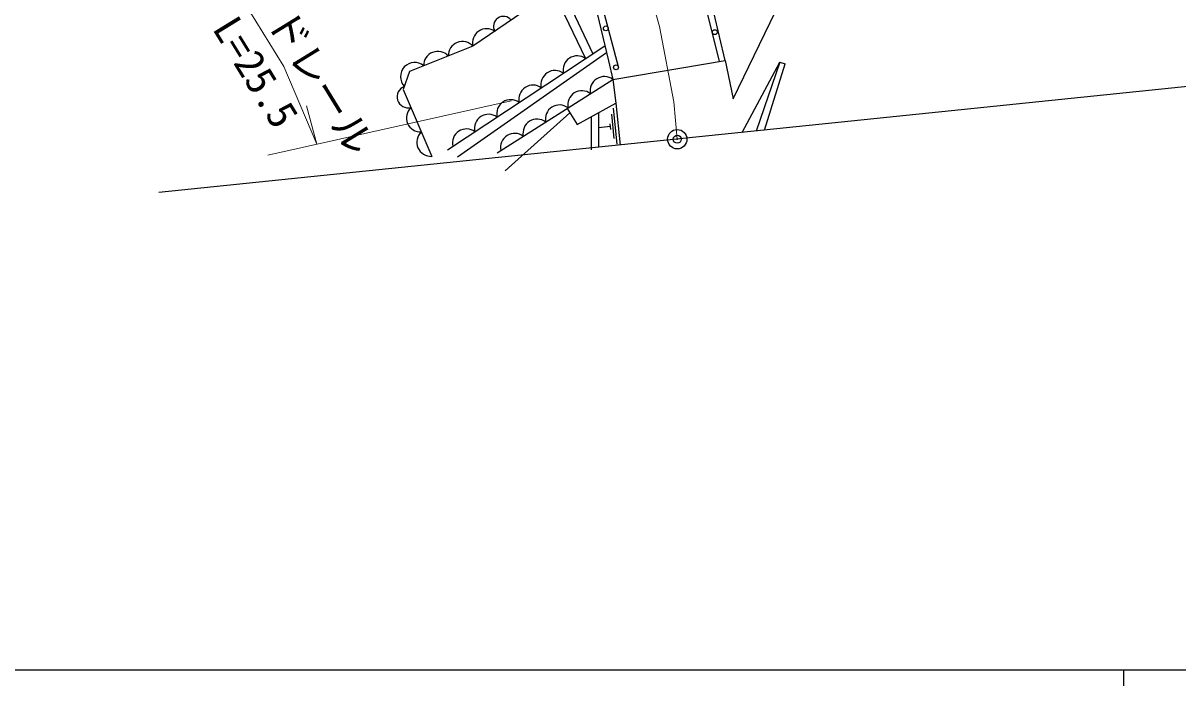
# Model space of a CAD drawing. Units: millimetres at full size, sheet at 1:1000; details may follow other scales. Extents: x 40000 to 680000, y 20000 to 380000.
# Drawn here: x 199765 to 271369, y 204000 to 245098 of the extents above; entities that cross this region are included whole.
import ezdxf
from ezdxf.enums import TextEntityAlignment as Align

# ---------------------------------------------------------------- set-up
doc = ezdxf.new("R2010")
doc.units = ezdxf.units.MM
doc.header["$LTSCALE"] = 1000
doc.header["$PDMODE"] = 32
doc.header["$PDSIZE"] = 500
doc.linetypes.add('CHAIN', pattern=[18.5, 12, -1.5, 3.5, -1.5])
for name, color, linetype, lineweight in [('M-BGD', 7, 'Continuous', 25), ('M-BMK', 2, 'CHAIN', 13), ('M-BMK-OTRS', 5, 'Continuous', 25), ('M-BMK-SRVR', 3, 'Continuous', 25), ('M-STR-HTXT', 7, 'Continuous', 13), ('M-STR-STR1', 1, 'Continuous', 25), ('M-TTL-BAND', 7, 'Continuous', 25)]:
    doc.layers.add(name, color=color, linetype=linetype, lineweight=lineweight)
doc.layers.add('M-OTRS', color=6, linetype='Continuous')
doc.styles.add('ＭＳ ゴシック', font='')
doc.styles.get('ＭＳ ゴシック').set_extended_font_data('MS Gothic')

msp = doc.modelspace()

# ---------------------------------------------------------------- linework, layer by layer
at = {"layer": 'M-BGD'}
for p, q in [((232794, 248060), (235099, 243198)), ((232378, 247594), (234641, 242896)), ((226087, 237246), (235839, 243687)), ((226710, 236808), (235935, 243277)), ((245730, 238455), (247020, 242569)), ((246677, 242677), (247020, 242569)), ((229163, 237058), (236335, 241601)), ((233671, 239544), (229658, 235928)), ((234985, 239287), (234978, 237249)), ((235442, 239536), (235437, 237395)), ((236406, 237951), (236264, 239444)), ((236591, 237592), (236377, 239831)), ((236185, 238683), (235440, 238612)), ((236202, 238509), (236169, 238857))]:
    msp.add_line(p, q, dxfattribs=at)
for points in [[(243295, 242786), (243798, 240410), (249362, 251884), (256101, 257965), (260425, 261999), (267116, 272739), (269997, 276161)], [(242951, 242727), (241061, 250303), (239354, 255218), (237547, 259354), (236118, 262229), (235032, 264066), (233471, 266381), (232802, 267257)], [(236674, 242391), (235468, 247002), (234544, 250336), (231285, 258501), (228149, 263701)], [(238834, 257730), (234356, 249812), (230751, 245769), (227659, 243660), (223728, 242100), (223335, 240977), (225103, 236835)], [(244354, 238314), (246677, 242677), (245221, 238403)], [(236335, 241601), (236523, 240124), (236789, 237535)], [(233510, 239812), (234113, 238812), (236523, 240124)]]:
    msp.add_lwpolyline(points, dxfattribs=at)
for centre in [(235896, 244771), (242655, 244534), (236529, 242353)]:
    msp.add_circle(centre, 150, dxfattribs=at)
for centre, radius, start, end in [((229544, 244901), 613, 37.77393, 210.84349), ((228507, 243876), 875, 54.30871, 194.30871), ((227005, 243079), 875, 41.63571, 181.63571), ((225477, 242472), 875, 41.63571, 181.63571), ((234120, 242193), 875, 53.44511, 193.44511), ((224040, 241776), 876, 50.06317, 223.42867), ((232748, 241287), 875, 53.44511, 193.44511), ((235801, 240908), 875, 52.35243, 192.35243), ((223647, 240529), 689, 110.66591, 283.82512), ((231376, 240380), 875, 53.44511, 193.44511), ((234411, 240028), 875, 52.35243, 192.35243), ((230003, 239474), 875, 53.44511, 193.44511), ((233022, 239148), 875, 52.35243, 192.35243), ((224410, 239221), 875, 133.1117, 273.1117), ((228631, 238568), 875, 53.44511, 193.44511), ((227259, 237661), 875, 53.44511, 193.44511), ((231633, 238268), 875, 52.35243, 192.35243), ((225055, 237709), 875, 133.1117, 273.1117), ((230244, 237388), 875, 52.35243, 192.35243)]:
    msp.add_arc(centre, radius, start, end, dxfattribs=at)
at = {"layer": 'M-BMK'}
msp.add_lwpolyline([(135651, 301833), (142369, 300562), (147622, 299337), (168793, 294417), (194088, 288412), (203356, 285876), (208795, 283834), (213551, 281679), (217984, 279190), (220390, 277568), (222459, 275723), (224673, 273472), (227236, 270275), (229947, 266291), (234332, 258542), (236172, 254524), (237540, 250930), (239229, 244882), (240120, 240224), (240326, 237899)], dxfattribs=at)
at = {"layer": 'M-BMK-OTRS'}
msp.add_line((275316, 241502), (208188, 234589), dxfattribs=at)
at = {"layer": 'M-BMK-SRVR'}
msp.add_circle((240326, 237899), 600, dxfattribs=at)
at = {"layer": 'M-OTRS'}
msp.add_point((240326, 237899), dxfattribs=at)
at = {"layer": 'M-STR-HTXT'}
for p, q in [((214942, 236914), (230032, 240273)), ((217972, 237588), (217337, 239960))]:
    msp.add_line(p, q, dxfattribs=at)
msp.add_lwpolyline([(217972, 237588), (215929, 242404), (213326, 246638), (211002, 249964)], dxfattribs=at)
at = {"layer": 'M-STR-STR1'}
msp.add_line((236335, 241601), (243295, 242786), dxfattribs=at)
msp.add_line((236335, 241601), (243295, 242786), dxfattribs=at)
for points in [[(243295, 242786), (241882, 248748), (240743, 252720), (238944, 257488), (237451, 260804), (236221, 263229), (234141, 266181), (233106, 267489)], [(243295, 242786), (241882, 248748), (240743, 252720), (238944, 257488), (237451, 260804), (236221, 263229), (234141, 266181), (233106, 267489)], [(227852, 263473), (231212, 257643), (232663, 254354), (234138, 250678), (235018, 247189), (236058, 242756), (236335, 241601)], [(227852, 263473), (231212, 257643), (232663, 254354), (234138, 250678), (235018, 247189), (236058, 242756), (236335, 241601)]]:
    msp.add_lwpolyline(points, dxfattribs=at)
at = {"layer": 'M-TTL-BAND'}
for p, q in [((40000, 205000), (579000, 205000)), ((268000, 205000), (268000, 204000))]:
    msp.add_line(p, q, dxfattribs=at)

# ---------------------------------------------------------------- texts
at = {"layer": 'M-STR-HTXT', "style": 'ＭＳ ゴシック'}
for s, p in [('ガードレール', (211753, 249197)), ('L=25.5', (210987, 244482))]:
    msp.add_text(s, height=1833, rotation=301.581, dxfattribs=at).set_placement(p, align=Align.BOTTOM_LEFT)

doc.saveas('drawing.dxf')
